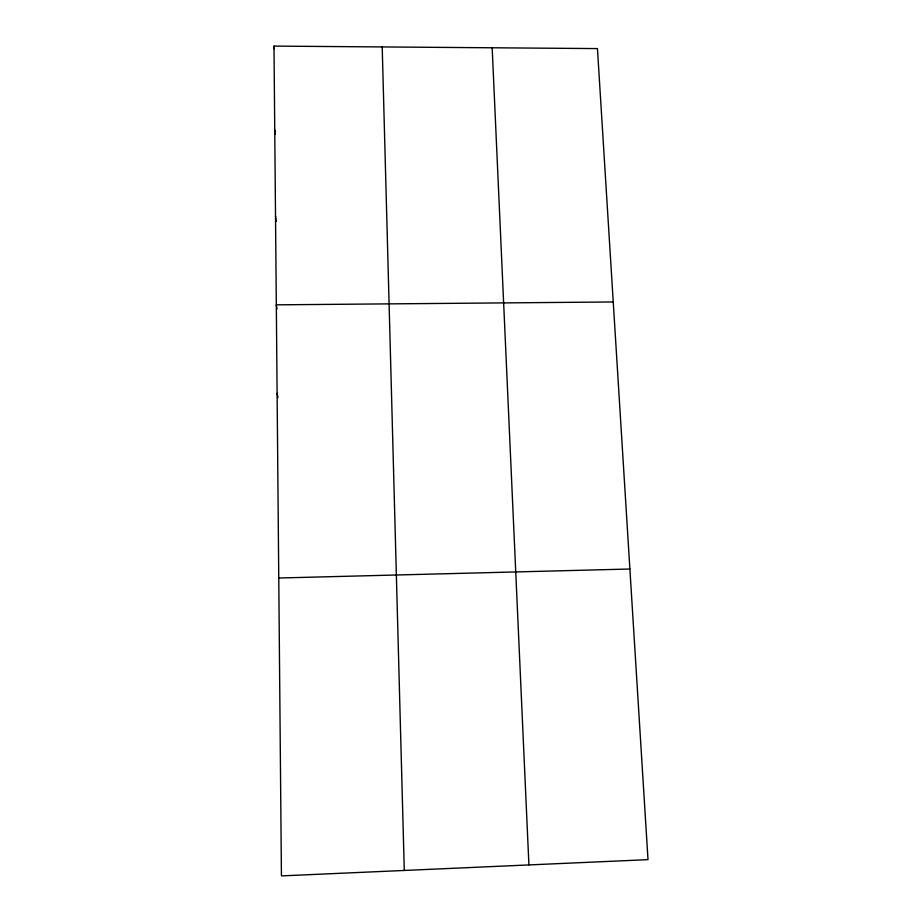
<?xml version="1.0" encoding="UTF-8"?>
<svg xmlns="http://www.w3.org/2000/svg" width="922" height="922" viewBox="0 0 922 922"><rect width="100%" height="100%" fill="white"/><g stroke="black" fill="none" stroke-linecap="round" stroke-linejoin="round"><path stroke-width="1.38" d="M278.755 578.013L629.887 569.012M613.234 301.967L276.312 304.836L276.957 308.916M273.995 46.1L597.444 48.589L648.005 859.65L281.429 875.9L273.995 46.1L274.272 48.843M277.107 393.337L277.937 397.509M275.517 216.163L276.231 221.511M274.744 129.956L275.229 134.197M492.164 47.783L528.917 864.928M382.204 46.93L404.285 870.46"/></g></svg>
